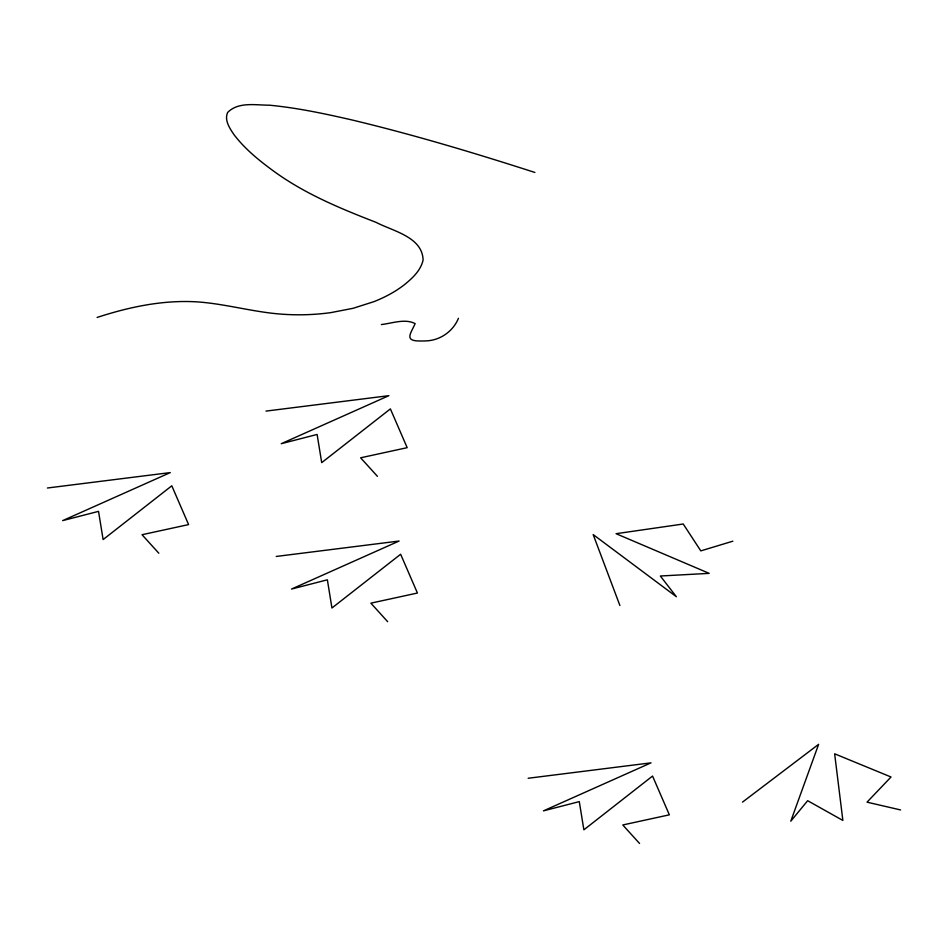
<?xml version="1.0" encoding="UTF-8"?>
<svg xmlns="http://www.w3.org/2000/svg" width="948" height="948" viewBox="0 0 948 948"><rect width="100%" height="100%" fill="white"/><g stroke="black" fill="none" stroke-linecap="round" stroke-linejoin="round"><path stroke-width="1.42" d="M458.441 318.303C453.108 331.468 439.86 340.628 425.64 340.901A30.644 17.692 0 0 1 420.77 340.972C403.457 341.351 410.911 333.388 415.141 323.612C405.069 318.338 392.199 323.327 381.357 324.548M742.509 802.115L818.622 744.322L790.786 821.193L807.66 800.705L842.867 820.435L834.643 753.802L891.025 777.005L867.017 802.162L900.6 809.947M97.111 317.45C129.71 306.785 164.075 299.58 198.523 301.974C227.615 304.19 255.83 312.769 284.981 314.381A136.157 78.613 0 0 0 330.935 312.603L353.094 308.301L373.832 301.689A125.859 72.664 0 0 0 395.66 290.811A130.125 75.129 0 0 0 404.535 284.613C412.475 278.131 420.817 270.441 423.104 260.025C422.417 236.858 392.887 231.158 376.131 222.377C340.498 208.56 304.77 193.83 273.699 171.161C259.136 160.544 244.904 149.002 233.931 134.58C229.724 128.3 224.178 120.301 227.603 112.504C238.292 101.531 255.628 105.216 269.41 105.192C297.34 107.859 324.844 113.713 352.158 120.005C413.802 134.758 474.557 153.007 534.873 172.453M732.851 541.19L700.797 550.883L683.235 524.007L616.082 533.7L709.187 573.362L660.341 576.005L676.374 596.719L593.175 534.577L619.897 605.523M265.985 411.1L388.87 395.671L281.248 443.7L317.118 434.445L321.704 462.648L390.386 408.896L407.178 447.669L360.619 457.801L377.411 476.311M47.4 488.007L170.284 472.59L62.663 520.618L98.533 511.363L103.119 539.566L171.801 485.803L188.593 524.588L142.034 534.719L158.826 553.229M276.235 556.452L399.108 541.035L291.498 589.064L327.368 579.809L331.942 608.012L400.637 554.248L417.428 593.033L370.869 603.165L387.661 621.675M528.154 778.261L651.027 762.844L543.417 810.872L579.287 801.617L583.873 829.82L652.556 776.057L669.347 814.83L622.789 824.973L639.58 843.483"/></g></svg>
